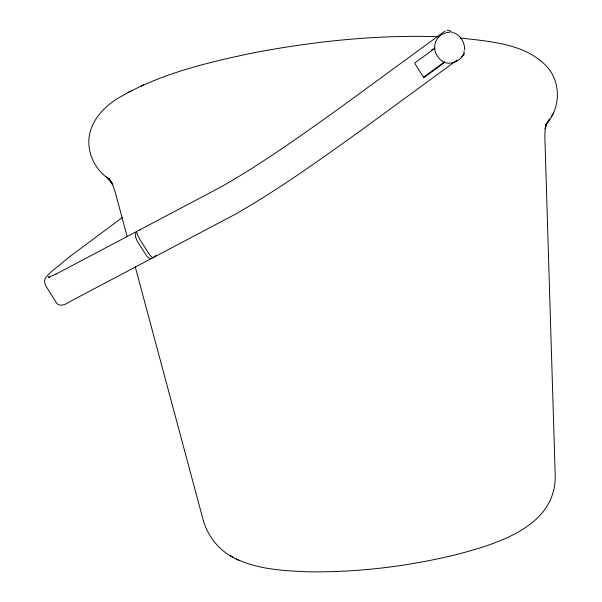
<?xml version="1.0" encoding="UTF-8"?>
<svg xmlns="http://www.w3.org/2000/svg" width="602" height="602" viewBox="0 0 602 602"><rect width="100%" height="100%" fill="white"/><g stroke="black" fill="none" stroke-linecap="round" stroke-linejoin="round"><path stroke-width="0.9" d="M136.88 232.146L137.587 235.126L139.777 239.31L149.364 254.488L152.637 257.784M463.901 53.51C460.259 62.435 446.616 67.123 439.716 58.996C429.542 48.649 435.517 33.005 449.92 32.177M545.201 127.963L546.21 123.914L545.081 129.994L544.833 136.323L555.194 474.526C556.835 526.148 497.756 543.538 457.956 554.194C408.991 566.294 358.476 572.487 308.021 571.817C283.482 570.726 257.746 569.469 235.299 558.498M545.021 128.866L546.759 123.989L549.498 119.008M549.513 119.316L546.089 124.305C560.116 109.12 561.327 84.212 548.234 68.124C526.72 43.449 490.577 41.658 460.304 37.964M135.917 232.658L135.322 236.323L137.008 240.77L146.61 255.94L148.611 257.852L151.2 258.544M463.743 55.053L464.24 52.968L463.879 51.012M551.131 116.796L553.494 113.131M122.214 217.615L69.659 256.663L50.877 272.127L45.3 277.928L44.465 281.3L45.609 285.461L55.753 301.76C58.477 307.682 65.641 304.695 69.561 301.775L235.48 214.146C278.726 189.412 319.301 160.282 359.755 131.289L457.091 60.11M445.051 31.011L342.485 106.027C303.099 134.254 263.616 162.608 221.513 186.68L55.662 274.271L56.046 274.076L48.912 277.274L49.379 277.183L48.092 277.161L48.619 277.183M431.702 49.951L433.207 48.845M435.246 48.002L414.62 63.09L423.785 77.673L444.434 62.57M153.006 257.709L156.008 255.504M423.59 77.169L444.652 61.765M461.606 56.806L463.119 55.7M438.248 36.684C376.483 34.735 314.65 41.237 254.014 52.705C207.005 62.578 159.033 73.835 117.352 98.653C101.934 108.285 88.246 124.05 88.818 143.216C89.352 157.784 97.215 171.435 109.406 179.373M141.003 86.161L143.803 84.822M128.128 92.384L131.146 90.94M446.985 30.145L449.754 30.672L452.569 32.899M139.882 229.949L140.529 229.904M453.592 32.704C460.643 35.104 465.098 43.126 464.593 50.049M135.187 266.558L203.258 520.339C207.788 535.953 218.579 550.017 233.2 557.384M229.392 555.398L238.971 560.417M106.148 176.717L112.875 184.43M112.04 183.159L108.653 178.087L112.265 183.527M110.339 180.645L113.184 186.214L115.26 192.241L127.165 236.646"/></g></svg>
